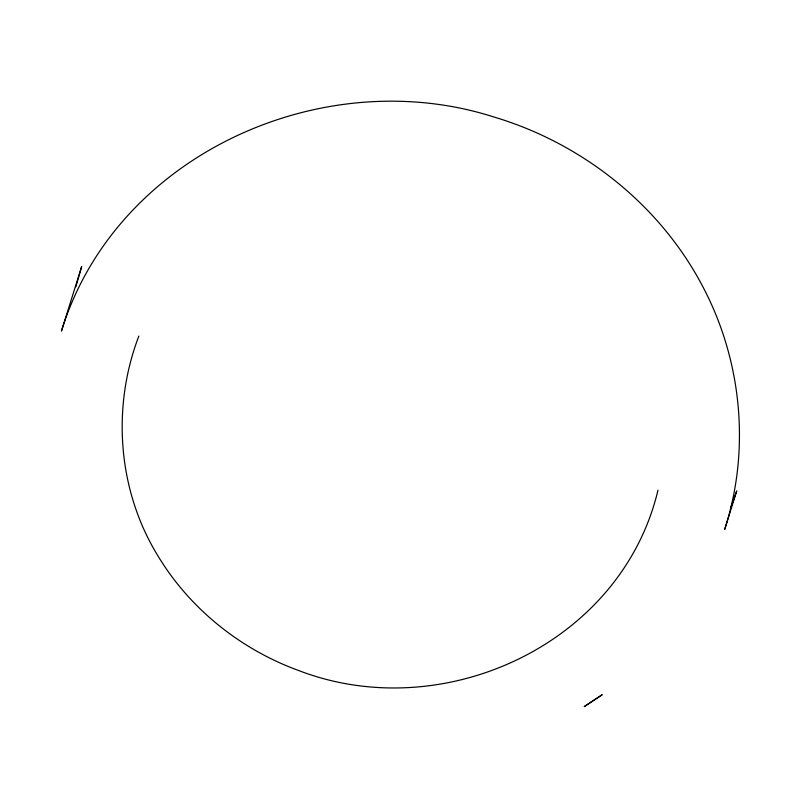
<?xml version="1.0" encoding="UTF-8"?>
<svg xmlns="http://www.w3.org/2000/svg" width="799" height="799" viewBox="0 0 799 799"><rect width="100%" height="100%" fill="white"/><g stroke="black" fill="none" stroke-linecap="round" stroke-linejoin="round"><path stroke-width="1.2" d="M75.865 286.831L81.668 266.536L61.453 331.056C115.765 154.846 322.077 61.992 493.772 116.954C582.681 143.371 660.993 205.553 703.669 288.289C742.021 361.837 750.401 450.526 724.633 529.547L736.748 490.906L730.486 508.424M138.856 336.069C111.49 407.43 117.763 490.686 157.992 555.974C189.782 608.678 240.389 649.168 298.047 670.291C442.546 726.361 621.242 644.453 657.996 490.177M584.319 706.556L602.086 694.82L584.319 706.556"/></g></svg>
